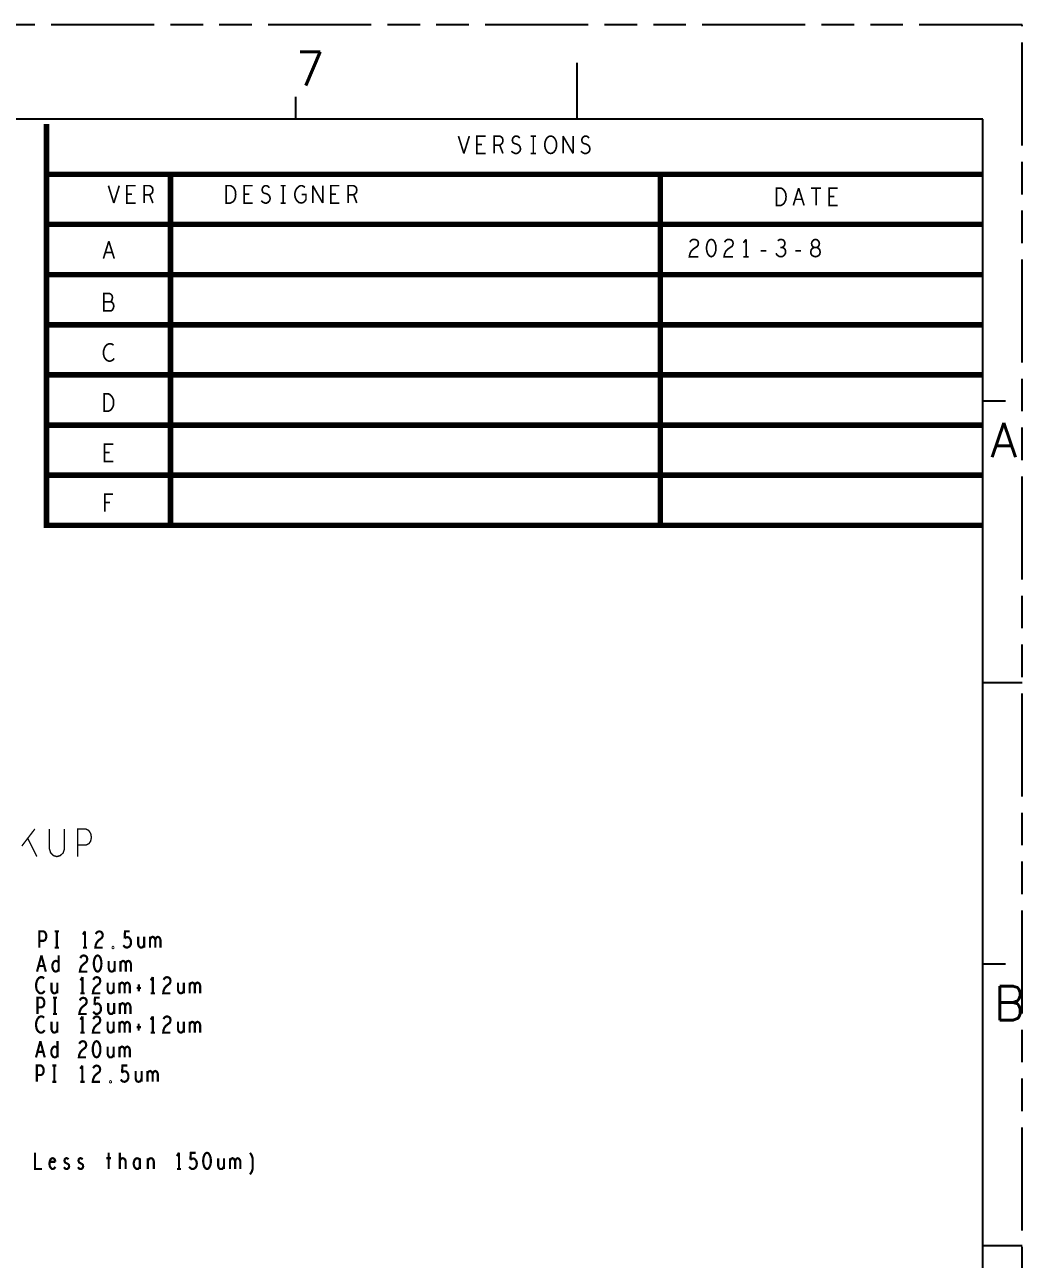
# Model space of a CAD drawing. Extents: x -81 to 328, y -202 to 89.
# Drawn here: x 236.5 to 328.4, y -25.1 to 88.7 of the extents above; entities that cross this region are included whole.
import ezdxf

# ---------------------------------------------------------------- set-up
doc = ezdxf.new("R2010")
doc.units = 0
doc.linetypes.add('PHANTOM', pattern=[29.5, 9.5, -1.5, 3, -1.5, 3, -1.5, 9.5])
doc.layers.add('0PAPERF', color=2, linetype='PHANTOM', plot=False)
doc.styles.add('SIMPLEX', font='simplex.shx')

msp = doc.modelspace()

# ---------------------------------------------------------------- linework, layer by layer
for p, q in [((287.39, 80.01), (287.39, 85.2)), ((261.44, 80.01), (261.44, 82.09)), ((324.77, 80.01), (-75.96, 80.01)), ((324.77, -197.18), (324.77, 80.01)), ((324.77, 54.06), (326.84, 54.06)), ((324.77, 28.1), (328.4, 28.1)), ((324.77, 2.15), (326.84, 2.15)), ((324.77, -23.81), (328.4, -23.81))]:
    msp.add_line(p, q)
for points, const_width in [([(238.48, 79.56), (238.48, 42.58), (324.83, 42.58)], 0.508), ([(276.44, 78.46), (276.94, 76.86)], 0.152), ([(276.94, 76.86), (277.44, 78.46)], 0.152), ([(278.94, 76.86), (278.14, 76.86), (278.14, 78.46), (278.94, 78.46)], 0.152), ([(279.74, 76.86), (279.74, 78.46), (280.24, 78.46), (280.4, 78.38), (280.5, 78.27), (280.54, 78.06), (280.5, 77.85), (280.38, 77.71), (280.24, 77.63), (279.74, 77.63)], 0.152), ([(281.32, 77.07), (281.48, 76.94), (281.66, 76.86), (281.82, 76.86), (281.98, 76.94), (282.1, 77.07), (282.16, 77.26), (282.12, 77.45), (282.02, 77.61), (281.84, 77.71), (281.6, 77.77), (281.46, 77.87), (281.4, 78.06), (281.44, 78.25), (281.54, 78.38), (281.68, 78.46), (281.82, 78.46), (281.96, 78.41), (282.08, 78.27)], 0.152), ([(283.1, 78.46), (283.58, 78.46)], 0.152), ([(283.34, 78.46), (283.34, 76.86)], 0.152), ([(286.08, 76.86), (286.08, 78.46)], 0.152), ([(286.08, 78.46), (287, 76.86)], 0.152), ([(287, 76.86), (287, 78.46)], 0.152), ([(287.72, 77.07), (287.88, 76.94), (288.06, 76.86), (288.22, 76.86), (288.38, 76.94), (288.5, 77.07), (288.56, 77.26), (288.52, 77.45), (288.42, 77.61), (288.24, 77.71), (288, 77.77), (287.86, 77.87), (287.8, 78.06), (287.84, 78.25), (287.94, 78.38), (288.08, 78.46), (288.22, 78.46), (288.36, 78.41), (288.48, 78.27)], 0.152), ([(278.62, 77.69), (278.14, 77.69)], 0.152), ([(280.24, 77.63), (280.54, 76.86)], 0.152), ([(283.1, 76.86), (283.58, 76.86)], 0.152), ([(238.48, 74.94), (324.77, 74.94)], 0.508), ([(249.91, 74.94), (249.91, 42.58)], 0.508), ([(295.05, 74.94), (295.05, 42.58)], 0.508), ([(244.18, 73.89), (244.68, 72.29)], 0.152), ([(244.68, 72.29), (245.18, 73.89)], 0.152), ([(246.68, 72.29), (245.88, 72.29), (245.88, 73.89), (246.68, 73.89)], 0.152), ([(246.36, 73.11), (245.88, 73.11)], 0.152), ([(247.48, 72.29), (247.48, 73.89), (247.98, 73.89), (248.14, 73.81), (248.24, 73.7), (248.28, 73.49), (248.24, 73.27), (248.12, 73.14), (247.98, 73.06), (247.48, 73.06)], 0.152), ([(247.98, 73.06), (248.28, 72.29)], 0.152), ([(257.47, 72.29), (256.68, 72.29), (256.68, 73.89), (257.47, 73.89)], 0.152), ([(257.16, 73.11), (256.68, 73.11)], 0.152), ([(258.26, 72.5), (258.42, 72.37), (258.6, 72.29), (258.76, 72.29), (258.92, 72.37), (259.03, 72.5), (259.09, 72.69), (259.05, 72.87), (258.95, 73.03), (258.78, 73.14), (258.54, 73.19), (258.4, 73.3), (258.34, 73.49), (258.38, 73.67), (258.48, 73.81), (258.62, 73.89), (258.76, 73.89), (258.9, 73.83), (259.01, 73.7)], 0.152), ([(260.04, 73.89), (260.52, 73.89)], 0.152), ([(260.28, 73.89), (260.28, 72.29)], 0.152), ([(262, 73.09), (262.39, 73.09), (262.39, 72.61), (262.27, 72.45), (262.14, 72.34), (261.94, 72.29), (261.74, 72.34), (261.6, 72.45), (261.48, 72.61), (261.4, 72.79), (261.36, 73.01), (261.36, 73.19), (261.4, 73.35), (261.48, 73.54), (261.6, 73.7), (261.72, 73.81), (261.88, 73.89), (262.02, 73.89), (262.17, 73.83), (262.29, 73.73)], 0.152), ([(263.02, 72.29), (263.02, 73.89)], 0.152), ([(263.02, 73.89), (263.93, 72.29)], 0.152), ([(263.93, 72.29), (263.93, 73.89)], 0.152), ([(265.47, 72.29), (264.68, 72.29), (264.68, 73.89), (265.47, 73.89)], 0.152), ([(265.16, 73.11), (264.68, 73.11)], 0.152), ([(266.28, 72.29), (266.28, 73.89), (266.78, 73.89), (266.93, 73.81), (267.03, 73.7), (267.07, 73.49), (267.03, 73.27), (266.92, 73.14), (266.78, 73.06), (266.28, 73.06)], 0.152), ([(266.78, 73.06), (267.07, 72.29)], 0.152), ([(307.3, 72.07), (307.79, 73.67)], 0.152), ([(307.79, 73.67), (308.29, 72.07)], 0.152), ([(308.93, 73.67), (309.85, 73.67)], 0.152), ([(309.39, 73.67), (309.39, 72.07)], 0.152), ([(311.39, 72.07), (310.59, 72.07), (310.59, 73.67), (311.39, 73.67)], 0.152), ([(311.07, 72.89), (310.59, 72.89)], 0.152), ([(260.04, 72.29), (260.52, 72.29)], 0.152), ([(308.11, 72.63), (307.47, 72.63)], 0.152), ([(238.48, 70.32), (324.77, 70.32)], 0.508), ([(243.72, 67.17), (244.22, 68.77)], 0.152), ([(244.22, 68.77), (244.72, 67.17)], 0.152), ([(297.76, 68.68), (297.88, 68.84), (298.02, 68.92), (298.18, 68.94), (298.37, 68.89), (298.51, 68.76), (298.55, 68.6), (298.53, 68.44), (298.45, 68.3), (298.06, 68.04), (297.88, 67.85), (297.76, 67.58), (297.72, 67.34), (298.55, 67.34)], 0.152), ([(300.96, 68.68), (301.08, 68.84), (301.22, 68.92), (301.38, 68.94), (301.57, 68.89), (301.71, 68.76), (301.75, 68.6), (301.73, 68.44), (301.65, 68.3), (301.26, 68.04), (301.08, 67.85), (300.96, 67.58), (300.92, 67.34), (301.75, 67.34)], 0.152), ([(302.94, 68.94), (302.7, 68.62)], 0.152), ([(302.94, 67.34), (302.94, 68.94)], 0.152), ([(306.28, 68.2), (306.4, 68.28), (306.49, 68.41), (306.53, 68.57), (306.49, 68.73), (306.4, 68.86), (306.22, 68.94), (306.04, 68.92), (305.86, 68.81)], 0.152), ([(244.54, 67.73), (243.9, 67.73)], 0.152), ([(302.7, 67.34), (303.18, 67.34)], 0.152), ([(304.28, 67.88), (304.8, 67.88)], 0.152), ([(305.7, 67.66), (305.82, 67.48), (305.98, 67.37), (306.16, 67.34), (306.32, 67.37), (306.48, 67.5), (306.57, 67.66), (306.59, 67.82), (306.55, 68.01), (306.42, 68.14), (306.28, 68.2), (306.1, 68.2)], 0.152), ([(307.48, 67.88), (308, 67.88)], 0.152), ([(238.48, 65.69), (324.77, 65.69)], 0.508), ([(244.38, 63.19), (244.46, 63.27), (244.52, 63.41), (244.56, 63.59), (244.52, 63.75), (244.44, 63.86), (244.3, 63.94), (243.76, 63.94), (243.76, 62.34), (244.42, 62.34), (244.56, 62.45), (244.64, 62.61), (244.68, 62.79), (244.64, 62.98), (244.52, 63.14), (244.38, 63.19), (243.76, 63.19)], 0.152), ([(238.48, 61.07), (324.77, 61.07)], 0.508), ([(244.66, 59.19), (244.54, 59.27), (244.4, 59.32), (244.24, 59.32), (244.06, 59.24), (243.92, 59.11), (243.82, 58.95), (243.74, 58.68), (243.72, 58.44), (243.76, 58.2), (243.82, 58.04), (243.94, 57.88), (244.08, 57.77), (244.22, 57.72), (244.36, 57.72), (244.5, 57.77), (244.62, 57.85), (244.72, 57.96)], 0.152), ([(238.48, 56.45), (324.77, 56.45)], 0.508), ([(238.48, 51.82), (324.77, 51.82)], 0.508), ([(244.62, 48.47), (243.82, 48.47), (243.82, 50.07), (244.62, 50.07)], 0.152), ([(244.3, 49.3), (243.82, 49.3)], 0.152), ([(238.48, 47.2), (324.77, 47.2)], 0.508), ([(243.84, 43.85), (243.84, 45.45), (244.6, 45.45)], 0.152), ([(244.32, 44.68), (243.84, 44.68)], 0.152), ([(237.4, 14.59), (236.2, 13.02)], 0.127), ([(237.59, 12.05), (236.74, 13.74)], 0.127), ([(238.74, 14.59), (238.74, 12.77), (238.86, 12.39), (239.12, 12.14), (239.43, 12.05), (239.75, 12.14), (240.01, 12.39), (240.13, 12.77), (240.13, 14.59)], 0.127), ([(241.34, 12.05), (241.34, 14.59), (242.1, 14.59), (242.36, 14.46), (242.55, 14.17), (242.61, 13.83), (242.55, 13.49), (242.39, 13.24), (242.1, 13.11), (241.34, 13.11)], 0.127), ([(237.82, 3.66), (237.82, 5.16), (238.2, 5.16), (238.33, 5.08), (238.43, 4.91), (238.46, 4.71), (238.43, 4.51), (238.35, 4.36), (238.2, 4.28), (237.82, 4.28)], 0.2), ([(239.24, 5.16), (239.63, 5.16)], 0.2), ([(239.43, 5.16), (239.43, 3.66)], 0.2), ([(242.02, 5.16), (241.83, 4.86)], 0.2), ([(242.02, 3.66), (242.02, 5.16)], 0.2), ([(243.01, 4.91), (243.11, 5.06), (243.22, 5.13), (243.35, 5.16), (243.51, 5.11), (243.62, 4.98), (243.66, 4.83), (243.64, 4.68), (243.58, 4.56), (243.25, 4.31), (243.11, 4.13), (243.01, 3.88), (242.98, 3.66), (243.66, 3.66)], 0.2), ([(245.55, 3.88), (245.65, 3.76), (245.76, 3.68), (245.91, 3.66), (246.05, 3.71), (246.17, 3.81), (246.25, 3.98), (246.26, 4.18), (246.23, 4.38), (246.15, 4.51), (246.04, 4.61), (245.92, 4.63), (245.81, 4.61), (245.67, 4.51)], 0.2), ([(245.67, 4.51), (245.71, 5.16), (246.15, 5.16)], 0.2), ([(246.93, 4.66), (246.93, 3.96), (246.99, 3.78), (247.09, 3.68), (247.2, 3.66), (247.32, 3.68), (247.41, 3.78), (247.48, 3.96)], 0.2), ([(247.48, 3.66), (247.48, 4.66)], 0.2), ([(248.01, 3.66), (248.01, 4.66)], 0.2), ([(248.01, 4.38), (248.06, 4.51), (248.14, 4.61), (248.26, 4.66), (248.37, 4.61), (248.45, 4.51), (248.5, 4.38), (248.5, 3.66)], 0.2), ([(248.5, 4.38), (248.55, 4.51), (248.63, 4.61), (248.74, 4.66), (248.85, 4.61), (248.93, 4.51), (248.98, 4.36), (248.98, 3.66)], 0.2), ([(239.24, 3.66), (239.63, 3.66)], 0.2), ([(241.83, 3.66), (242.22, 3.66)], 0.2), ([(237.6, 1.44), (238.01, 2.94)], 0.2), ([(238.01, 2.94), (238.41, 1.44)], 0.2), ([(239.59, 1.67), (239.53, 1.54), (239.43, 1.47), (239.32, 1.44), (239.19, 1.49), (239.09, 1.62), (239.03, 1.77), (239.01, 1.94), (239.03, 2.12), (239.09, 2.27), (239.19, 2.39), (239.32, 2.44), (239.43, 2.42), (239.51, 2.37), (239.59, 2.27)], 0.2), ([(239.59, 2.94), (239.59, 1.44)], 0.2), ([(241.59, 2.69), (241.68, 2.84), (241.79, 2.92), (241.92, 2.94), (242.08, 2.89), (242.2, 2.77), (242.23, 2.62), (242.21, 2.47), (242.15, 2.34), (241.83, 2.09), (241.68, 1.92), (241.59, 1.67), (241.55, 1.44), (242.23, 1.44)], 0.2), ([(244.21, 2.44), (244.21, 1.74), (244.27, 1.57), (244.37, 1.47), (244.48, 1.44), (244.59, 1.47), (244.69, 1.57), (244.75, 1.74)], 0.2), ([(244.75, 1.44), (244.75, 2.44)], 0.2), ([(245.29, 2.17), (245.34, 2.29), (245.42, 2.39), (245.53, 2.44), (245.65, 2.39), (245.73, 2.29), (245.78, 2.17), (245.78, 1.44)], 0.2), ([(245.29, 1.44), (245.29, 2.44)], 0.2), ([(245.78, 2.17), (245.82, 2.29), (245.9, 2.39), (246.02, 2.44), (246.13, 2.39), (246.21, 2.29), (246.26, 2.14), (246.26, 1.44)], 0.2), ([(238.26, 1.97), (237.75, 1.97)], 0.2), ([(238.26, 0.82), (238.17, 0.89), (238.06, 0.94), (237.93, 0.94), (237.78, 0.87), (237.67, 0.74), (237.59, 0.59), (237.53, 0.34), (237.51, 0.12), (237.54, -0.11), (237.59, -0.26), (237.69, -0.41), (237.8, -0.51), (237.91, -0.56), (238.02, -0.56), (238.14, -0.51), (238.23, -0.43), (238.31, -0.33)], 0.2), ([(238.93, 0.44), (238.93, -0.26), (239, -0.43), (239.09, -0.53), (239.21, -0.56), (239.32, -0.53), (239.42, -0.43), (239.48, -0.26)], 0.2), ([(239.48, -0.56), (239.48, 0.44)], 0.2), ([(241.8, 0.94), (241.6, 0.64)], 0.2), ([(241.8, -0.56), (241.8, 0.94)], 0.2), ([(242.78, 0.69), (242.88, 0.84), (242.99, 0.92), (243.12, 0.94), (243.28, 0.89), (243.4, 0.77), (243.43, 0.62), (243.41, 0.47), (243.35, 0.34), (243.03, 0.09), (242.88, -0.08), (242.78, -0.33), (242.75, -0.56), (243.43, -0.56)], 0.2), ([(244.11, 0.44), (244.11, -0.26), (244.18, -0.43), (244.27, -0.53), (244.39, -0.56), (244.5, -0.53), (244.59, -0.43), (244.66, -0.26)], 0.2), ([(244.66, -0.56), (244.66, 0.44)], 0.2), ([(245.2, 0.17), (245.25, 0.29), (245.33, 0.39), (245.44, 0.44), (245.55, 0.39), (245.63, 0.29), (245.68, 0.17), (245.68, -0.56)], 0.2), ([(245.2, -0.56), (245.2, 0.44)], 0.2), ([(245.68, 0.17), (245.73, 0.29), (245.81, 0.39), (245.92, 0.44), (246.03, 0.39), (246.11, 0.29), (246.16, 0.14), (246.16, -0.56)], 0.2), ([(246.8, -0.06), (247.18, -0.06)], 0.2), ([(246.98, 0.27), (246.98, -0.38)], 0.2), ([(248.27, 0.94), (248.08, 0.64)], 0.2), ([(248.27, -0.56), (248.27, 0.94)], 0.2), ([(249.26, 0.69), (249.36, 0.84), (249.47, 0.92), (249.6, 0.94), (249.76, 0.89), (249.87, 0.77), (249.9, 0.62), (249.89, 0.47), (249.82, 0.34), (249.5, 0.09), (249.36, -0.08), (249.26, -0.33), (249.23, -0.56), (249.9, -0.56)], 0.2), ([(250.59, 0.44), (250.59, -0.26), (250.65, -0.43), (250.75, -0.53), (250.86, -0.56), (250.97, -0.53), (251.07, -0.43), (251.13, -0.26)], 0.2), ([(251.13, -0.56), (251.13, 0.44)], 0.2), ([(251.67, 0.17), (251.72, 0.29), (251.8, 0.39), (251.91, 0.44), (252.03, 0.39), (252.11, 0.29), (252.15, 0.17), (252.15, -0.56)], 0.2), ([(251.67, -0.56), (251.67, 0.44)], 0.2), ([(252.15, 0.17), (252.2, 0.29), (252.28, 0.39), (252.4, 0.44), (252.51, 0.39), (252.59, 0.29), (252.64, 0.14), (252.64, -0.56)], 0.2), ([(237.64, -2.46), (237.64, -0.96), (238.02, -0.96), (238.15, -1.04), (238.25, -1.21), (238.28, -1.41), (238.25, -1.61), (238.17, -1.76), (238.02, -1.84), (237.64, -1.84)], 0.2), ([(239.06, -0.96), (239.45, -0.96)], 0.2), ([(239.25, -0.96), (239.25, -2.46)], 0.2), ([(241.54, -1.21), (241.63, -1.06), (241.75, -0.99), (241.87, -0.96), (242.04, -1.01), (242.15, -1.14), (242.18, -1.29), (242.16, -1.44), (242.1, -1.56), (241.78, -1.81), (241.63, -1.99), (241.54, -2.24), (241.5, -2.46), (242.18, -2.46)], 0.2), ([(241.6, -0.56), (241.99, -0.56)], 0.2), ([(242.9, -1.61), (242.94, -0.96), (243.38, -0.96)], 0.2), ([(248.08, -0.56), (248.46, -0.56)], 0.2), ([(242.78, -2.24), (242.88, -2.36), (242.99, -2.44), (243.14, -2.46), (243.28, -2.41), (243.39, -2.31), (243.48, -2.14), (243.49, -1.94), (243.46, -1.74), (243.38, -1.61), (243.27, -1.51), (243.15, -1.49), (243.04, -1.51), (242.9, -1.61)], 0.2), ([(244.16, -1.46), (244.16, -2.16), (244.22, -2.34), (244.32, -2.44), (244.43, -2.46), (244.54, -2.44), (244.64, -2.34), (244.71, -2.16)], 0.2), ([(244.71, -2.46), (244.71, -1.46)], 0.2), ([(245.24, -1.74), (245.29, -1.61), (245.37, -1.51), (245.49, -1.46), (245.6, -1.51), (245.68, -1.61), (245.73, -1.74), (245.73, -2.46)], 0.2), ([(245.24, -2.46), (245.24, -1.46)], 0.2), ([(245.73, -1.74), (245.78, -1.61), (245.86, -1.51), (245.97, -1.46), (246.08, -1.51), (246.16, -1.61), (246.21, -1.76), (246.21, -2.46)], 0.2), ([(238.26, -2.8), (238.17, -2.73), (238.05, -2.68), (237.93, -2.68), (237.78, -2.75), (237.67, -2.88), (237.59, -3.03), (237.52, -3.28), (237.51, -3.5), (237.54, -3.73), (237.59, -3.88), (237.68, -4.03), (237.8, -4.13), (237.91, -4.18), (238.02, -4.18), (238.14, -4.13), (238.23, -4.05), (238.31, -3.95)], 0.2), ([(238.93, -3.18), (238.93, -3.88), (239, -4.05), (239.09, -4.15), (239.2, -4.18), (239.32, -4.15), (239.41, -4.05), (239.48, -3.88)], 0.2), ([(239.06, -2.46), (239.45, -2.46)], 0.2), ([(239.48, -4.18), (239.48, -3.18)], 0.2), ([(241.79, -2.68), (241.6, -2.98)], 0.2), ([(241.79, -4.18), (241.79, -2.68)], 0.2), ([(242.78, -2.93), (242.88, -2.78), (242.99, -2.7), (243.12, -2.68), (243.28, -2.73), (243.4, -2.85), (243.43, -3), (243.41, -3.15), (243.35, -3.28), (243.03, -3.53), (242.88, -3.7), (242.78, -3.95), (242.75, -4.18), (243.43, -4.18)], 0.2), ([(244.11, -3.18), (244.11, -3.88), (244.18, -4.05), (244.27, -4.15), (244.38, -4.18), (244.5, -4.15), (244.59, -4.05), (244.66, -3.88)], 0.2), ([(244.66, -4.18), (244.66, -3.18)], 0.2), ([(245.2, -3.45), (245.25, -3.33), (245.33, -3.23), (245.44, -3.18), (245.55, -3.23), (245.63, -3.33), (245.68, -3.45), (245.68, -4.18)], 0.2), ([(245.2, -4.18), (245.2, -3.18)], 0.2), ([(245.68, -3.45), (245.73, -3.33), (245.81, -3.23), (245.92, -3.18), (246.03, -3.23), (246.11, -3.33), (246.16, -3.48), (246.16, -4.18)], 0.2), ([(246.97, -3.35), (246.97, -4)], 0.2), ([(248.27, -2.68), (248.08, -2.98)], 0.2), ([(248.27, -4.18), (248.27, -2.68)], 0.2), ([(249.26, -2.93), (249.35, -2.78), (249.47, -2.7), (249.6, -2.68), (249.76, -2.73), (249.87, -2.85), (249.9, -3), (249.89, -3.15), (249.82, -3.28), (249.5, -3.53), (249.35, -3.7), (249.26, -3.95), (249.23, -4.18), (249.9, -4.18)], 0.2), ([(250.59, -3.18), (250.59, -3.88), (250.65, -4.05), (250.75, -4.15), (250.86, -4.18), (250.97, -4.15), (251.07, -4.05), (251.13, -3.88)], 0.2), ([(251.13, -4.18), (251.13, -3.18)], 0.2), ([(251.67, -3.45), (251.72, -3.33), (251.8, -3.23), (251.91, -3.18), (252.03, -3.23), (252.11, -3.33), (252.15, -3.45), (252.15, -4.18)], 0.2), ([(251.67, -4.18), (251.67, -3.18)], 0.2), ([(252.15, -3.45), (252.2, -3.33), (252.28, -3.23), (252.39, -3.18), (252.51, -3.23), (252.59, -3.33), (252.64, -3.48), (252.64, -4.18)], 0.2), ([(241.6, -4.18), (241.99, -4.18)], 0.2), ([(246.8, -3.68), (247.18, -3.68)], 0.2), ([(248.08, -4.18), (248.46, -4.18)], 0.2), ([(237.51, -6.46), (237.91, -4.96)], 0.2), ([(237.91, -4.96), (238.31, -6.46)], 0.2), ([(239.49, -6.24), (239.43, -6.36), (239.33, -6.44), (239.22, -6.46), (239.09, -6.41), (239, -6.29), (238.93, -6.14), (238.92, -5.96), (238.93, -5.79), (239, -5.64), (239.09, -5.51), (239.22, -5.46), (239.33, -5.49), (239.41, -5.54), (239.49, -5.64)], 0.2), ([(239.49, -4.96), (239.49, -6.46)], 0.2), ([(241.49, -5.21), (241.59, -5.06), (241.7, -4.99), (241.83, -4.96), (241.99, -5.01), (242.1, -5.14), (242.13, -5.29), (242.12, -5.44), (242.05, -5.56), (241.73, -5.81), (241.59, -5.99), (241.49, -6.24), (241.46, -6.46), (242.13, -6.46)], 0.2), ([(244.11, -5.46), (244.11, -6.16), (244.18, -6.34), (244.27, -6.44), (244.38, -6.46), (244.5, -6.44), (244.59, -6.34), (244.66, -6.16)], 0.2), ([(244.66, -6.46), (244.66, -5.46)], 0.2), ([(245.2, -5.74), (245.25, -5.61), (245.33, -5.51), (245.44, -5.46), (245.55, -5.51), (245.63, -5.61), (245.68, -5.74), (245.68, -6.46)], 0.2), ([(245.2, -6.46), (245.2, -5.46)], 0.2), ([(245.68, -5.74), (245.73, -5.61), (245.81, -5.51), (245.92, -5.46), (246.03, -5.51), (246.11, -5.61), (246.16, -5.76), (246.16, -6.46)], 0.2), ([(238.17, -5.94), (237.65, -5.94)], 0.2), ([(237.58, -8.71), (237.58, -7.21), (237.96, -7.21), (238.09, -7.29), (238.19, -7.46), (238.22, -7.66), (238.19, -7.86), (238.11, -8.01), (237.96, -8.09), (237.58, -8.09)], 0.2), ([(239, -7.21), (239.39, -7.21)], 0.2), ([(239.19, -7.21), (239.19, -8.71)], 0.2), ([(241.78, -7.21), (241.59, -7.51)], 0.2), ([(241.78, -8.71), (241.78, -7.21)], 0.2), ([(242.77, -7.46), (242.87, -7.31), (242.98, -7.24), (243.11, -7.21), (243.27, -7.26), (243.38, -7.39), (243.42, -7.54), (243.4, -7.69), (243.34, -7.81), (243.01, -8.06), (242.87, -8.24), (242.77, -8.49), (242.74, -8.71), (243.42, -8.71)], 0.2), ([(245.32, -8.49), (245.41, -8.61), (245.52, -8.69), (245.67, -8.71), (245.81, -8.66), (245.93, -8.56), (246.01, -8.39), (246.02, -8.19), (245.99, -7.99), (245.91, -7.86), (245.8, -7.76), (245.69, -7.74), (245.57, -7.76), (245.43, -7.86)], 0.2), ([(245.43, -7.86), (245.48, -7.21), (245.91, -7.21)], 0.2), ([(246.69, -7.71), (246.69, -8.41), (246.75, -8.59), (246.85, -8.69), (246.96, -8.71), (247.08, -8.69), (247.17, -8.59), (247.24, -8.41)], 0.2), ([(247.24, -8.71), (247.24, -7.71)], 0.2), ([(247.78, -7.99), (247.82, -7.86), (247.91, -7.76), (248.02, -7.71), (248.13, -7.76), (248.21, -7.86), (248.26, -7.99), (248.26, -8.71)], 0.2), ([(247.78, -8.71), (247.78, -7.71)], 0.2), ([(248.26, -7.99), (248.31, -7.86), (248.39, -7.76), (248.5, -7.71), (248.61, -7.76), (248.69, -7.86), (248.74, -8.01), (248.74, -8.71)], 0.2), ([(239, -8.71), (239.39, -8.71)], 0.2), ([(241.59, -8.71), (241.98, -8.71)], 0.2), ([(237.41, -15.25), (237.41, -16.75), (238.05, -16.75)], 0.2), ([(239.3, -16.08), (239.25, -15.9), (239.17, -15.8), (239.06, -15.75), (238.94, -15.78), (238.85, -15.85), (238.78, -16.03), (238.75, -16.18), (238.75, -16.33), (238.78, -16.48), (238.86, -16.63), (238.96, -16.73), (239.07, -16.75), (239.18, -16.7), (239.3, -16.55)], 0.2), ([(240.08, -16.58), (240.16, -16.68), (240.27, -16.75), (240.37, -16.75), (240.46, -16.7), (240.53, -16.63), (240.56, -16.53), (240.54, -16.38), (240.48, -16.3), (240.19, -16.15), (240.13, -15.98), (240.16, -15.85), (240.22, -15.78), (240.32, -15.75), (240.42, -15.78), (240.51, -15.85)], 0.2), ([(241.37, -16.58), (241.45, -16.68), (241.57, -16.75), (241.66, -16.75), (241.76, -16.7), (241.82, -16.63), (241.85, -16.53), (241.84, -16.38), (241.77, -16.3), (241.49, -16.15), (241.42, -15.98), (241.45, -15.85), (241.52, -15.78), (241.61, -15.75), (241.71, -15.78), (241.81, -15.85)], 0.2), ([(243.98, -15.75), (244.43, -15.75)], 0.2), ([(244.2, -15.25), (244.2, -16.75)], 0.2), ([(245.23, -16.75), (245.23, -15.25)], 0.2), ([(245.23, -15.98), (245.31, -15.85), (245.39, -15.78), (245.51, -15.75), (245.61, -15.78), (245.72, -15.88), (245.77, -16.03), (245.77, -16.75)], 0.2), ([(247.08, -15.93), (247.02, -15.83), (246.92, -15.78), (246.81, -15.75), (246.7, -15.8), (246.6, -15.9), (246.54, -16.05), (246.5, -16.25), (246.54, -16.45), (246.6, -16.6), (246.7, -16.7), (246.81, -16.75), (246.92, -16.73), (247.02, -16.65), (247.08, -16.55)], 0.2), ([(247.08, -16.75), (247.08, -15.75)], 0.2), ([(247.81, -16.75), (247.81, -15.75)], 0.2), ([(247.81, -16), (247.88, -15.88), (247.98, -15.78), (248.1, -15.75), (248.22, -15.78), (248.31, -15.88), (248.36, -16.05), (248.36, -16.75)], 0.2), ([(250.68, -15.25), (250.49, -15.55)], 0.2), ([(250.68, -16.75), (250.68, -15.25)], 0.2), ([(251.62, -16.53), (251.72, -16.65), (251.83, -16.73), (251.97, -16.75), (252.12, -16.7), (252.23, -16.6), (252.31, -16.43), (252.33, -16.23), (252.29, -16.03), (252.21, -15.9), (252.1, -15.8), (251.99, -15.78), (251.88, -15.8), (251.73, -15.9)], 0.2), ([(251.73, -15.9), (251.78, -15.25), (252.21, -15.25)], 0.2), ([(254.29, -15.75), (254.29, -16.45), (254.35, -16.63), (254.45, -16.73), (254.56, -16.75), (254.68, -16.73), (254.77, -16.63), (254.84, -16.45)], 0.2), ([(254.84, -16.75), (254.84, -15.75)], 0.2), ([(255.38, -16.75), (255.38, -15.75)], 0.2), ([(255.38, -16.03), (255.42, -15.9), (255.5, -15.8), (255.62, -15.75), (255.73, -15.8), (255.81, -15.9), (255.86, -16.03), (255.86, -16.75)], 0.2), ([(255.86, -16.03), (255.91, -15.9), (255.99, -15.8), (256.1, -15.75), (256.21, -15.8), (256.29, -15.9), (256.34, -16.05), (256.34, -16.75)], 0.2), ([(257.23, -17.25), (257.39, -17), (257.47, -16.75), (257.47, -15.75), (257.39, -15.5), (257.23, -15.25)], 0.2), ([(238.78, -16.08), (239.3, -16.08)], 0.2), ([(250.49, -16.75), (250.87, -16.75)], 0.2)]:
    msp.add_lwpolyline(points, dxfattribs=dict(const_width=const_width))
for points, const_width in [([(284.94, 76.86), (284.78, 76.89), (284.64, 76.99), (284.52, 77.15), (284.44, 77.34), (284.4, 77.55), (284.4, 77.77), (284.44, 77.98), (284.52, 78.17), (284.64, 78.33), (284.78, 78.43), (284.94, 78.46), (285.1, 78.43), (285.24, 78.33), (285.36, 78.17), (285.44, 77.98), (285.48, 77.77), (285.48, 77.55), (285.44, 77.34), (285.36, 77.15), (285.24, 76.99), (285.1, 76.89)], 0.152), ([(255.04, 72.29), (255.04, 73.89), (255.44, 73.89), (255.6, 73.81), (255.72, 73.7), (255.82, 73.54), (255.89, 73.35), (255.91, 73.09), (255.89, 72.82), (255.82, 72.63), (255.72, 72.47), (255.6, 72.37), (255.44, 72.29)], 0.152), ([(305.75, 72.07), (305.75, 73.67), (306.15, 73.67), (306.31, 73.59), (306.43, 73.48), (306.53, 73.32), (306.61, 73.13), (306.63, 72.87), (306.61, 72.6), (306.53, 72.41), (306.43, 72.25), (306.31, 72.15), (306.15, 72.07)], 0.152), ([(299.74, 68.94), (299.58, 68.89), (299.46, 68.76), (299.38, 68.6), (299.32, 68.38), (299.3, 68.14), (299.32, 67.9), (299.38, 67.69), (299.46, 67.53), (299.58, 67.4), (299.74, 67.34), (299.9, 67.4), (300.01, 67.53), (300.09, 67.69), (300.15, 67.9), (300.17, 68.14), (300.15, 68.38), (300.09, 68.6), (300.01, 68.76), (299.9, 68.89)], 0.152), ([(309.34, 67.34), (309.48, 67.37), (309.64, 67.45), (309.74, 67.58), (309.77, 67.77), (309.74, 67.96), (309.62, 68.12), (309.44, 68.2), (309.24, 68.2), (309.12, 68.25), (309.02, 68.38), (308.98, 68.57), (309.04, 68.76), (309.18, 68.89), (309.34, 68.94), (309.5, 68.89), (309.64, 68.76), (309.7, 68.57), (309.66, 68.38), (309.56, 68.25), (309.44, 68.2), (309.24, 68.2), (309.06, 68.12), (308.94, 67.96), (308.9, 67.77), (308.94, 67.58), (309.04, 67.45), (309.2, 67.37)], 0.152), ([(243.78, 53.1), (243.78, 54.7), (244.18, 54.7), (244.34, 54.62), (244.46, 54.51), (244.56, 54.35), (244.64, 54.16), (244.66, 53.9), (244.64, 53.63), (244.56, 53.44), (244.46, 53.28), (244.34, 53.18), (244.18, 53.1)], 0.152), ([(244.61, 3.61), (244.58, 3.63), (244.58, 3.68), (244.61, 3.71), (244.64, 3.68), (244.64, 3.63)], 0.2), ([(243.19, 2.94), (243.06, 2.89), (242.96, 2.77), (242.9, 2.62), (242.85, 2.42), (242.83, 2.19), (242.85, 1.97), (242.9, 1.77), (242.96, 1.62), (243.06, 1.49), (243.19, 1.44), (243.31, 1.49), (243.41, 1.62), (243.48, 1.77), (243.52, 1.97), (243.54, 2.19), (243.52, 2.42), (243.48, 2.62), (243.41, 2.77), (243.31, 2.89)], 0.2), ([(243.09, -4.96), (242.96, -5.01), (242.86, -5.14), (242.8, -5.29), (242.75, -5.49), (242.74, -5.71), (242.75, -5.94), (242.8, -6.14), (242.86, -6.29), (242.96, -6.41), (243.09, -6.46), (243.22, -6.41), (243.31, -6.29), (243.38, -6.14), (243.43, -5.94), (243.44, -5.71), (243.43, -5.49), (243.38, -5.29), (243.31, -5.14), (243.22, -5.01)], 0.2), ([(244.37, -8.76), (244.34, -8.74), (244.34, -8.69), (244.37, -8.66), (244.41, -8.69), (244.41, -8.74)], 0.2), ([(253.27, -15.25), (253.14, -15.3), (253.04, -15.43), (252.98, -15.58), (252.93, -15.78), (252.91, -16), (252.93, -16.23), (252.98, -16.43), (253.04, -16.58), (253.14, -16.7), (253.27, -16.75), (253.4, -16.7), (253.49, -16.58), (253.56, -16.43), (253.61, -16.23), (253.62, -16), (253.61, -15.78), (253.56, -15.58), (253.49, -15.43), (253.4, -15.3)], 0.2)]:
    msp.add_lwpolyline(points, close=True, dxfattribs=dict(const_width=const_width))
at = {"layer": '0PAPERF'}
for p, q in [((328.4, 88.73), (-81.19, 88.73)), ((328.4, -202.41), (328.4, 88.73))]:
    msp.add_line(p, q, dxfattribs=at)

# ---------------------------------------------------------------- texts
at = {"style": 'SIMPLEX'}
for s, height, p in [('7', 3.11, (261.44, 83.12)), ('A', 3.16, (325.48, 48.87)), ('B', 3.16, (325.78, -3.04))]:
    msp.add_text(s, height=height, dxfattribs=at).set_placement(p)

doc.saveas('drawing.dxf')
